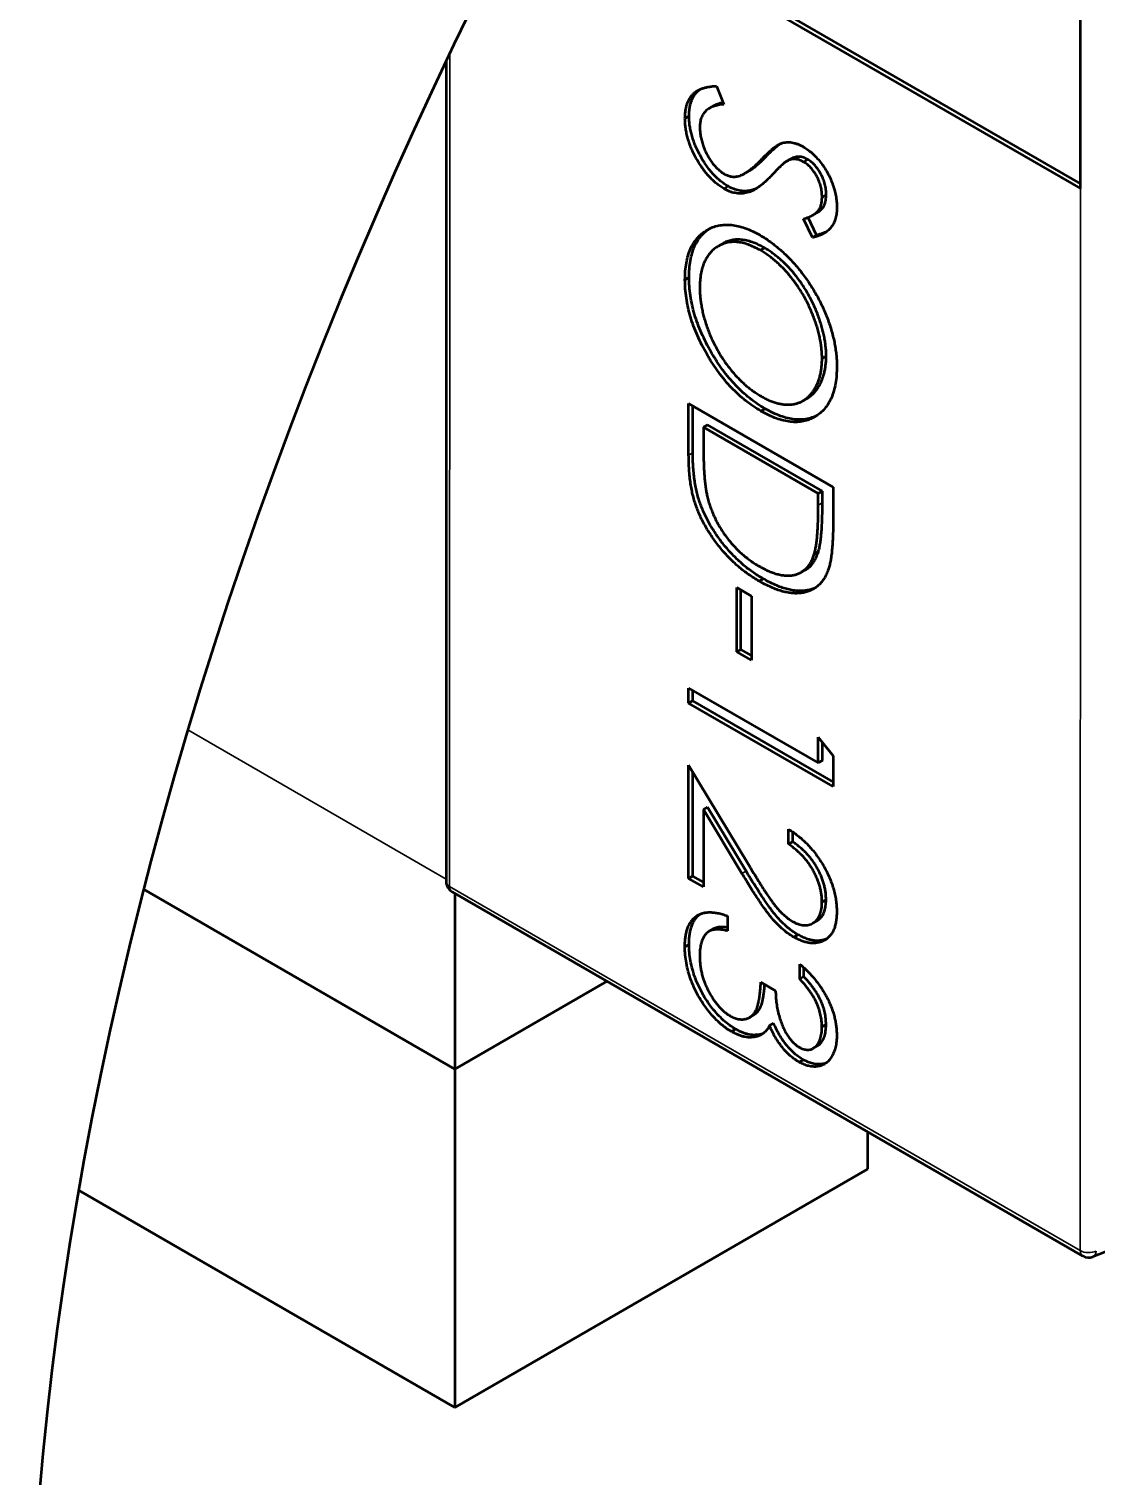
# Model space of a CAD drawing. Header units: millimetres. Extents: x 3100 to 5091, y 868 to 1900.
# Drawn here: x 4184.287 to 4186.115, y 1695.355 to 1697.833 of the extents above; entities that cross this region are included whole.
import ezdxf

# ---------------------------------------------------------------- set-up
doc = ezdxf.new("R2010")
doc.units = ezdxf.units.MM
doc.header["$LTSCALE"] = 1.8
doc.layers.add('외형선(ISO)', color=7, linetype='Continuous', lineweight=50)
doc.layers.add('좁은 외형선(ISO)', color=7, linetype='Continuous', lineweight=35)

msp = doc.modelspace()

# ---------------------------------------------------------------- linework, layer by layer
at = {"layer": '외형선(ISO)'}
for p, q in [((4185.1638, 1698.1021), (4186.0885, 1697.568)), ((4185.1605, 1698.0959), (4186.0885, 1697.5599)), ((4186.0885, 1697.5599), (4186.0886, 1697.9272)), ((4185.0023, 1697.7799), (4185.0021, 1696.3732)), ((4185.4652, 1697.7357), (4185.4778, 1697.7043)), ((4185.4182, 1697.6842), (4185.4111, 1697.6801)), ((4185.4602, 1697.7017), (4185.4531, 1697.6976)), ((4185.5916, 1697.6104), (4185.5845, 1697.6063)), ((4185.6217, 1697.6096), (4185.6146, 1697.6055)), ((4185.5201, 1697.5899), (4185.513, 1697.5858)), ((4185.4852, 1697.5639), (4185.4781, 1697.5598)), ((4185.653, 1697.5496), (4185.6459, 1697.5455)), ((4185.6294, 1697.476), (4185.6142, 1697.508)), ((4185.6365, 1697.4801), (4185.6219, 1697.5107)), ((4185.6372, 1697.5188), (4185.6302, 1697.5147)), ((4185.4755, 1697.4657), (4185.4684, 1697.4616)), ((4185.5473, 1697.4584), (4185.5402, 1697.4543)), ((4185.6365, 1697.4801), (4185.6294, 1697.476)), ((4185.4181, 1697.4079), (4185.4111, 1697.4038)), ((4185.6529, 1697.2733), (4185.6459, 1697.2693)), ((4185.4174, 1697.1033), (4185.4174, 1697.1918)), ((4185.4174, 1697.1918), (4185.6649, 1697.0489)), ((4185.4244, 1697.1074), (4185.4245, 1697.1877)), ((4185.6207, 1697.2009), (4185.6137, 1697.1968)), ((4185.5483, 1697.183), (4185.5412, 1697.1789)), ((4185.4498, 1697.1556), (4185.4428, 1697.1515)), ((4185.6395, 1697.0379), (4185.4428, 1697.1515)), ((4185.4428, 1697.1515), (4185.4428, 1697.1187)), ((4185.6466, 1697.042), (4185.4498, 1697.1556)), ((4185.6466, 1697.042), (4185.6395, 1697.0379)), ((4185.6395, 1697.0178), (4185.6395, 1697.0379)), ((4185.6466, 1697.0219), (4185.6466, 1697.042)), ((4185.6649, 1697.0489), (4185.6649, 1696.9912)), ((4185.6396, 1696.9381), (4185.6325, 1696.934)), ((4185.545, 1696.8918), (4185.538, 1696.8877)), ((4185.6173, 1696.9071), (4185.6102, 1696.903)), ((4185.4998, 1696.8767), (4185.5252, 1696.8621)), ((4185.4998, 1696.7668), (4185.4998, 1696.8767)), ((4185.5069, 1696.7709), (4185.5069, 1696.8727)), ((4185.5252, 1696.8621), (4185.5252, 1696.7522)), ((4185.5069, 1696.7709), (4185.4998, 1696.7668)), ((4185.5252, 1696.7522), (4185.4998, 1696.7668)), ((4185.5252, 1696.7603), (4185.5069, 1696.7709)), ((4185.4173, 1696.6789), (4185.4173, 1696.7046)), ((4185.4173, 1696.7046), (4185.6394, 1696.5763)), ((4185.4244, 1696.683), (4185.4244, 1696.7005)), ((4185.4244, 1696.683), (4185.4173, 1696.6789)), ((4185.6648, 1696.536), (4185.4173, 1696.6789)), ((4185.6648, 1696.5442), (4185.4244, 1696.683)), ((4185.6394, 1696.6203), (4185.6648, 1696.5888)), ((4185.6394, 1696.5763), (4185.6394, 1696.6203)), ((4185.6465, 1696.5804), (4185.6465, 1696.6115)), ((4185.6648, 1696.5888), (4185.6648, 1696.536)), ((4185.4173, 1696.3785), (4185.4173, 1696.5727)), ((4185.4173, 1696.5727), (4185.5197, 1696.4027)), ((4185.6465, 1696.5804), (4185.6394, 1696.5763)), ((4185.4243, 1696.3826), (4185.4244, 1696.561)), ((4185.4427, 1696.4969), (4185.4426, 1696.3639)), ((4185.4497, 1696.5009), (4185.4427, 1696.4969)), ((4185.5087, 1696.3872), (4185.4427, 1696.4969)), ((4185.5158, 1696.3913), (4185.4497, 1696.5009)), ((4185.5886, 1696.4371), (4185.5886, 1696.4628)), ((4185.5957, 1696.4412), (4185.5886, 1696.4371)), ((4185.5957, 1696.4412), (4185.5957, 1696.4582)), ((4185.4243, 1696.3826), (4185.4173, 1696.3785)), ((4185.4426, 1696.3639), (4185.4173, 1696.3785)), ((4185.4426, 1696.372), (4185.4243, 1696.3826)), ((4185.017, 1696.0519), (4184.4836, 1696.36)), ((4185.0121, 1696.3559), (4186.0924, 1695.7319)), ((4185.017, 1696.353), (4185.017, 1696.0519)), ((4185.6528, 1696.342), (4185.6457, 1696.3379)), ((4185.4594, 1696.2921), (4185.4524, 1696.288)), ((4185.4839, 1696.3144), (4185.4839, 1696.2888)), ((4185.6369, 1696.3058), (4185.6298, 1696.3018)), ((4185.6046, 1696.2822), (4185.5975, 1696.2781)), ((4185.418, 1696.2653), (4185.4109, 1696.2613)), ((4185.6076, 1696.2063), (4185.6076, 1696.232)), ((4185.6147, 1696.2104), (4185.6147, 1696.2258)), ((4185.2777, 1696.2025), (4185.017, 1696.0519)), ((4185.541, 1696.2008), (4185.5664, 1696.1862)), ((4185.6147, 1696.2104), (4185.6076, 1696.2063)), ((4185.5291, 1696.1448), (4185.5221, 1696.1407)), ((4185.4978, 1696.1204), (4185.4907, 1696.1163)), ((4185.5629, 1696.1308), (4185.5558, 1696.1267)), ((4185.6528, 1696.1286), (4185.6457, 1696.1246)), ((4185.5418, 1696.112), (4185.5347, 1696.1079)), ((4185.6377, 1696.0917), (4185.6307, 1696.0876)), ((4185.0169, 1696.052), (4185.0168, 1695.4722)), ((4185.6138, 1696.068), (4185.6068, 1696.0639)), ((4185.7239, 1695.9447), (4185.7239, 1695.8805)), ((4186.6918, 1695.9586), (4186.1096, 1695.7306)), ((4185.7239, 1695.8805), (4185.0168, 1695.4722)), ((4185.0168, 1695.4722), (4184.3724, 1695.8445))]:
    msp.add_line(p, q, dxfattribs=at)
for centre, start, end in [((4185.0221, 1696.3732), 179.9906, 239.9906), ((4186.1024, 1695.7493), 239.9906, 291.3831)]:
    msp.add_arc(centre, 0.02, start, end, dxfattribs=at)
msp.add_ellipse((4187.8229, 1696.9469), major_axis=(2.5, 4.3301), ratio=0.57735, start_param=5.497787, end_param=8.63938, dxfattribs=at)
for points, knots in [([(4185.4111, 1697.6801), (4185.4112, 1697.6822), (4185.4112, 1697.6865), (4185.4119, 1697.6924), (4185.4128, 1697.6981), (4185.4142, 1697.7033), (4185.4159, 1697.7082), (4185.4181, 1697.7127), (4185.4206, 1697.7168), (4185.4235, 1697.7206), (4185.4269, 1697.7239), (4185.4309, 1697.7268), (4185.4353, 1697.7294), (4185.4403, 1697.7314), (4185.4458, 1697.7332), (4185.4518, 1697.7344), (4185.4583, 1697.7353), (4185.4629, 1697.7356), (4185.4652, 1697.7357)], [0, 0, 0, 0, 0.057208, 0.113696, 0.169178, 0.224159, 0.27872, 0.333794, 0.389241, 0.445822, 0.503704, 0.564294, 0.627975, 0.695038, 0.765373, 0.839611, 0.917538, 1, 1, 1, 1]), ([(4185.4182, 1697.6842), (4185.4182, 1697.6863), (4185.4183, 1697.6906), (4185.4189, 1697.6965), (4185.4198, 1697.7022), (4185.4213, 1697.7074), (4185.423, 1697.7123), (4185.4251, 1697.7168), (4185.4277, 1697.7209), (4185.4306, 1697.7247), (4185.4336, 1697.7276), (4185.4357, 1697.7292), (4185.4366, 1697.7298)], [0, 0, 0, 0, 0.0572083, 0.1136961, 0.1691779, 0.2241592, 0.2787199, 0.3337942, 0.3892415, 0.4458221, 0.5037043, 0.5440459, 0.5440459, 0.5440459, 0.5440459]), ([(4185.4778, 1697.7043), (4185.4745, 1697.704), (4185.4683, 1697.7033), (4185.4598, 1697.701), (4185.4527, 1697.6977), (4185.4468, 1697.6933), (4185.4422, 1697.6879), (4185.4389, 1697.6815), (4185.4369, 1697.674), (4185.4366, 1697.6683), (4185.4365, 1697.6654)], [0, 0, 0, 0, 0.159004, 0.304646, 0.438547, 0.562322, 0.677433, 0.786897, 0.893611, 1, 1, 1, 1]), ([(4185.4766, 1697.7073), (4185.4761, 1697.7073), (4185.4727, 1697.7066), (4185.4671, 1697.7051), (4185.4623, 1697.7029), (4185.4602, 1697.7017)], [0.1355581, 0.1355581, 0.1355581, 0.1355581, 0.1590043, 0.3046461, 0.4281712, 0.4281712, 0.4281712, 0.4281712]), ([(4185.4781, 1697.5598), (4185.4759, 1697.5611), (4185.4715, 1697.5638), (4185.465, 1697.5687), (4185.4588, 1697.5741), (4185.4528, 1697.5803), (4185.4469, 1697.587), (4185.4414, 1697.5943), (4185.436, 1697.6023), (4185.431, 1697.6107), (4185.4263, 1697.6195), (4185.4222, 1697.6283), (4185.4188, 1697.637), (4185.416, 1697.6457), (4185.4138, 1697.6544), (4185.4122, 1697.6631), (4185.4113, 1697.6717), (4185.4112, 1697.6773), (4185.4111, 1697.6801)], [0, 0, 0, 0, 0.061484, 0.121775, 0.18092, 0.240256, 0.300114, 0.361146, 0.423501, 0.488669, 0.553954, 0.617581, 0.680238, 0.742187, 0.804663, 0.868259, 0.93302, 1, 1, 1, 1]), ([(4185.4852, 1697.5639), (4185.4829, 1697.5652), (4185.4785, 1697.5678), (4185.4721, 1697.5728), (4185.4658, 1697.5782), (4185.4598, 1697.5844), (4185.454, 1697.591), (4185.4484, 1697.5984), (4185.4431, 1697.6064), (4185.438, 1697.6148), (4185.4334, 1697.6236), (4185.4293, 1697.6324), (4185.4259, 1697.6411), (4185.4231, 1697.6498), (4185.4209, 1697.6585), (4185.4193, 1697.6672), (4185.4183, 1697.6758), (4185.4182, 1697.6814), (4185.4182, 1697.6842)], [0, 0, 0, 0, 0.061484, 0.121775, 0.18092, 0.240256, 0.300114, 0.361146, 0.423501, 0.488669, 0.553954, 0.617581, 0.680238, 0.742187, 0.804663, 0.868259, 0.93302, 1, 1, 1, 1]), ([(4185.4365, 1697.6654), (4185.4366, 1697.6629), (4185.4367, 1697.6578), (4185.4378, 1697.6499), (4185.4396, 1697.6418), (4185.4421, 1697.6335), (4185.4452, 1697.6255), (4185.4489, 1697.6178), (4185.453, 1697.6107), (4185.4577, 1697.6041), (4185.4626, 1697.5982), (4185.4677, 1697.593), (4185.4731, 1697.5886), (4185.4766, 1697.5864), (4185.4784, 1697.5852)], [0, 0, 0, 0, 0.091264, 0.18093, 0.270088, 0.360156, 0.448343, 0.532666, 0.613834, 0.693982, 0.772716, 0.849335, 0.923967, 1, 1, 1, 1]), ([(4185.5422, 1697.6102), (4185.5441, 1697.6121), (4185.5476, 1697.6158), (4185.5529, 1697.6208), (4185.5577, 1697.6252), (4185.5621, 1697.629), (4185.5661, 1697.6321), (4185.5696, 1697.6346), (4185.5729, 1697.6364), (4185.5749, 1697.6372), (4185.5759, 1697.6375)], [0, 0, 0, 0, 0.181535, 0.347082, 0.495568, 0.628357, 0.74552, 0.845831, 0.930782, 1, 1, 1, 1]), ([(4185.5493, 1697.6142), (4185.5511, 1697.6162), (4185.5547, 1697.6199), (4185.5599, 1697.6249), (4185.5648, 1697.6293), (4185.5692, 1697.633), (4185.5723, 1697.6355), (4185.5739, 1697.6367), (4185.5742, 1697.6369)], [0, 0, 0, 0, 0.1815353, 0.3470817, 0.4955678, 0.6283573, 0.7455197, 0.7689274, 0.7689274, 0.7689274, 0.7689274]), ([(4185.5759, 1697.6375), (4185.5773, 1697.638), (4185.5802, 1697.6388), (4185.5847, 1697.6395), (4185.5893, 1697.6396), (4185.594, 1697.6391), (4185.5987, 1697.6382), (4185.6036, 1697.6366), (4185.6085, 1697.6345), (4185.6119, 1697.6327), (4185.6136, 1697.6317)], [0, 0, 0, 0, 0.133507, 0.262559, 0.388264, 0.512667, 0.633722, 0.755394, 0.877553, 1, 1, 1, 1]), ([(4185.6136, 1697.6317), (4185.6162, 1697.6301), (4185.6214, 1697.6269), (4185.6289, 1697.6208), (4185.6361, 1697.6138), (4185.643, 1697.6059), (4185.6492, 1697.5972), (4185.6549, 1697.5881), (4185.6597, 1697.5783), (4185.6639, 1697.5682), (4185.6671, 1697.5579), (4185.6696, 1697.5476), (4185.671, 1697.5376), (4185.6712, 1697.5312), (4185.6713, 1697.528)], [0, 0, 0, 0, 0.083785, 0.16578, 0.24628, 0.327461, 0.408797, 0.489715, 0.571376, 0.655523, 0.741019, 0.826547, 0.911989, 1, 1, 1, 1]), ([(4185.5027, 1697.5814), (4185.5042, 1697.5819), (4185.5071, 1697.5829), (4185.5116, 1697.5849), (4185.5161, 1697.5877), (4185.521, 1697.5909), (4185.526, 1697.5949), (4185.5313, 1697.5993), (4185.5367, 1697.6045), (4185.5403, 1697.6082), (4185.5422, 1697.6102)], [0, 0, 0, 0, 0.090279, 0.18953, 0.299198, 0.418926, 0.548376, 0.688136, 0.839084, 1, 1, 1, 1]), ([(4185.5201, 1697.5899), (4185.5211, 1697.5905), (4185.5237, 1697.5921), (4185.5281, 1697.595), (4185.5331, 1697.599), (4185.5384, 1697.6034), (4185.5438, 1697.6086), (4185.5474, 1697.6123), (4185.5493, 1697.6142)], [0.2277541, 0.2277541, 0.2277541, 0.2277541, 0.2991979, 0.4189259, 0.5483763, 0.6881364, 0.8390835, 1, 1, 1, 1]), ([(4185.5826, 1697.6051), (4185.5821, 1697.6048), (4185.581, 1697.604), (4185.5791, 1697.6023), (4185.5768, 1697.6001), (4185.5739, 1697.5974), (4185.5706, 1697.5941), (4185.5668, 1697.5902), (4185.5625, 1697.5858), (4185.5596, 1697.5826), (4185.558, 1697.581)], [0, 0, 0, 0, 0.052594, 0.124952, 0.218094, 0.333502, 0.468789, 0.624938, 0.801683, 1, 1, 1, 1]), ([(4185.6146, 1697.6055), (4185.6133, 1697.6062), (4185.6106, 1697.6077), (4185.6067, 1697.6091), (4185.6028, 1697.6102), (4185.5989, 1697.6106), (4185.595, 1697.6103), (4185.5909, 1697.6094), (4185.5868, 1697.6076), (4185.584, 1697.606), (4185.5826, 1697.6051)], [0, 0, 0, 0, 0.107285, 0.214746, 0.322939, 0.434116, 0.553412, 0.686073, 0.834256, 1, 1, 1, 1]), ([(4185.6217, 1697.6096), (4185.6203, 1697.6103), (4185.6177, 1697.6118), (4185.6138, 1697.6132), (4185.6099, 1697.6143), (4185.606, 1697.6147), (4185.602, 1697.6144), (4185.598, 1697.6135), (4185.5938, 1697.6117), (4185.5911, 1697.6101), (4185.5897, 1697.6092)], [0, 0, 0, 0, 0.107285, 0.214746, 0.322939, 0.434116, 0.553412, 0.686073, 0.834256, 1, 1, 1, 1]), ([(4185.6459, 1697.5455), (4185.6458, 1697.5485), (4185.6457, 1697.5543), (4185.6439, 1697.5634), (4185.641, 1697.5723), (4185.637, 1697.5809), (4185.6323, 1697.5888), (4185.6269, 1697.5957), (4185.6209, 1697.6014), (4185.6167, 1697.6041), (4185.6146, 1697.6055)], [0, 0, 0, 0, 0.143073, 0.275903, 0.402371, 0.528414, 0.650356, 0.765895, 0.880774, 1, 1, 1, 1]), ([(4185.653, 1697.5496), (4185.6529, 1697.5526), (4185.6527, 1697.5584), (4185.6509, 1697.5675), (4185.6481, 1697.5764), (4185.6441, 1697.585), (4185.6394, 1697.5929), (4185.634, 1697.5998), (4185.628, 1697.6055), (4185.6238, 1697.6082), (4185.6217, 1697.6096)], [0, 0, 0, 0, 0.143073, 0.275903, 0.402371, 0.528414, 0.650356, 0.765895, 0.880774, 1, 1, 1, 1]), ([(4185.558, 1697.581), (4185.556, 1697.579), (4185.5522, 1697.5752), (4185.5465, 1697.5699), (4185.541, 1697.5654), (4185.5356, 1697.5615), (4185.5304, 1697.5582), (4185.5253, 1697.5557), (4185.5204, 1697.5537), (4185.5142, 1697.5522), (4185.5065, 1697.5513), (4185.497, 1697.5522), (4185.4876, 1697.5548), (4185.4812, 1697.5581), (4185.4781, 1697.5598)], [0, 0, 0, 0, 0.096972, 0.187773, 0.272396, 0.351321, 0.424335, 0.491909, 0.554233, 0.611268, 0.716348, 0.81454, 0.908495, 1, 1, 1, 1]), ([(4185.4784, 1697.5852), (4185.4805, 1697.5842), (4185.4847, 1697.582), (4185.4909, 1697.5805), (4185.497, 1697.5802), (4185.5008, 1697.581), (4185.5027, 1697.5814)], [0, 0, 0, 0, 0.234723, 0.477158, 0.728556, 1, 1, 1, 1]), ([(4185.5343, 1697.5607), (4185.5336, 1697.5604), (4185.5313, 1697.5593), (4185.5275, 1697.5578), (4185.5212, 1697.5562), (4185.5135, 1697.5554), (4185.5041, 1697.5563), (4185.4947, 1697.5589), (4185.4883, 1697.5622), (4185.4852, 1697.5639)], [0.4645023, 0.4645023, 0.4645023, 0.4645023, 0.4919088, 0.5542332, 0.6112677, 0.7163478, 0.8145401, 0.9084955, 1, 1, 1, 1]), ([(4185.6142, 1697.508), (4185.6157, 1697.5085), (4185.6188, 1697.5095), (4185.623, 1697.5111), (4185.6268, 1697.5128), (4185.6302, 1697.5146), (4185.6332, 1697.5164), (4185.6358, 1697.5184), (4185.6379, 1697.5204), (4185.6403, 1697.5232), (4185.6426, 1697.5271), (4185.6445, 1697.5325), (4185.6457, 1697.5386), (4185.6458, 1697.5432), (4185.6459, 1697.5455)], [0, 0, 0, 0, 0.098469, 0.189629, 0.274184, 0.352183, 0.423199, 0.488551, 0.548473, 0.60144, 0.701198, 0.799592, 0.898545, 1, 1, 1, 1]), ([(4185.6372, 1697.5188), (4185.6373, 1697.5188), (4185.6383, 1697.5194), (4185.6402, 1697.5205), (4185.6428, 1697.5225), (4185.645, 1697.5245), (4185.6473, 1697.5273), (4185.6496, 1697.5312), (4185.6516, 1697.5366), (4185.6528, 1697.5427), (4185.6529, 1697.5473), (4185.653, 1697.5496)], [0.3504113, 0.3504113, 0.3504113, 0.3504113, 0.3521832, 0.4231989, 0.4885509, 0.5484733, 0.6014402, 0.7011981, 0.7995918, 0.8985451, 1, 1, 1, 1]), ([(4185.6713, 1697.528), (4185.6712, 1697.5247), (4185.671, 1697.5181), (4185.6693, 1697.5092), (4185.6664, 1697.5014), (4185.6631, 1697.4957), (4185.6598, 1697.4916), (4185.6569, 1697.4888), (4185.6535, 1697.4861), (4185.6496, 1697.4837), (4185.6452, 1697.4814), (4185.6404, 1697.4794), (4185.6351, 1697.4775), (4185.6313, 1697.4766), (4185.6294, 1697.476)], [0, 0, 0, 0, 0.107233, 0.213252, 0.31883, 0.426794, 0.483646, 0.543604, 0.608308, 0.677127, 0.750686, 0.828713, 0.91219, 1, 1, 1, 1]), ([(4185.4111, 1697.4038), (4185.4112, 1697.409), (4185.4114, 1697.419), (4185.4133, 1697.433), (4185.4162, 1697.4457), (4185.4203, 1697.457), (4185.4256, 1697.4671), (4185.4322, 1697.4759), (4185.4399, 1697.4833), (4185.4487, 1697.4893), (4185.4582, 1697.494), (4185.4685, 1697.497), (4185.4792, 1697.4983), (4185.4905, 1697.498), (4185.5021, 1697.4961), (4185.5144, 1697.4923), (4185.5271, 1697.4871), (4185.5357, 1697.4824), (4185.5401, 1697.48)], [0, 0, 0, 0, 0.065819, 0.129747, 0.192072, 0.253459, 0.31457, 0.37628, 0.439026, 0.503267, 0.567493, 0.629705, 0.691, 0.751452, 0.812004, 0.87315, 0.935635, 1, 1, 1, 1]), ([(4185.4181, 1697.4079), (4185.4183, 1697.413), (4185.4185, 1697.4231), (4185.4203, 1697.437), (4185.4232, 1697.4498), (4185.4274, 1697.4611), (4185.4327, 1697.4712), (4185.4392, 1697.4799), (4185.4461, 1697.4865), (4185.4508, 1697.4899), (4185.4527, 1697.4912)], [0, 0, 0, 0, 0.0658189, 0.1297465, 0.192072, 0.2534594, 0.3145696, 0.3762799, 0.4390257, 0.4809771, 0.4809771, 0.4809771, 0.4809771]), ([(4185.6532, 1697.486), (4185.6529, 1697.4859), (4185.6511, 1697.485), (4185.6474, 1697.4835), (4185.6422, 1697.4816), (4185.6384, 1697.4806), (4185.6365, 1697.4801)], [0.7360562, 0.7360562, 0.7360562, 0.7360562, 0.7506856, 0.8287134, 0.9121903, 1, 1, 1, 1]), ([(4185.5402, 1697.4543), (4185.5366, 1697.4563), (4185.5296, 1697.4601), (4185.5193, 1697.4643), (4185.5094, 1697.4672), (4185.4999, 1697.4686), (4185.4908, 1697.4688), (4185.4822, 1697.4675), (4185.4741, 1697.4647), (4185.4664, 1697.4607), (4185.4594, 1697.4555), (4185.4533, 1697.4492), (4185.4481, 1697.4419), (4185.4438, 1697.4336), (4185.4405, 1697.4243), (4185.4382, 1697.4139), (4185.4367, 1697.4026), (4185.4365, 1697.3944), (4185.4365, 1697.3902)], [0, 0, 0, 0, 0.064504, 0.126899, 0.187747, 0.24815, 0.308586, 0.369583, 0.431827, 0.49618, 0.560668, 0.623504, 0.68526, 0.746537, 0.808327, 0.870486, 0.934317, 1, 1, 1, 1]), ([(4185.5473, 1697.4584), (4185.5437, 1697.4603), (4185.5367, 1697.4642), (4185.5264, 1697.4684), (4185.5164, 1697.4713), (4185.507, 1697.4727), (4185.4979, 1697.4729), (4185.4893, 1697.4715), (4185.4818, 1697.469), (4185.4774, 1697.4668), (4185.4755, 1697.4657)], [0, 0, 0, 0, 0.064504, 0.1268993, 0.1877465, 0.2481497, 0.3085861, 0.369583, 0.431827, 0.4799365, 0.4799365, 0.4799365, 0.4799365]), ([(4185.5401, 1697.48), (4185.543, 1697.4783), (4185.5489, 1697.4748), (4185.5576, 1697.4687), (4185.5661, 1697.4623), (4185.5745, 1697.4553), (4185.5827, 1697.4477), (4185.5908, 1697.4397), (4185.5986, 1697.431), (4185.6063, 1697.422), (4185.6137, 1697.4125), (4185.6207, 1697.4028), (4185.6274, 1697.3929), (4185.6335, 1697.3827), (4185.6393, 1697.3724), (4185.6446, 1697.3618), (4185.6496, 1697.3511), (4185.6541, 1697.3401), (4185.6581, 1697.3292), (4185.6616, 1697.3183), (4185.6646, 1697.3075), (4185.667, 1697.2969), (4185.6689, 1697.2864), (4185.6702, 1697.2761), (4185.6711, 1697.2658), (4185.6712, 1697.2592), (4185.6713, 1697.2559)], [0, 0, 0, 0, 0.043209, 0.085873, 0.12812, 0.170152, 0.211918, 0.253753, 0.296006, 0.338443, 0.381015, 0.42282, 0.464089, 0.505126, 0.545975, 0.586985, 0.628339, 0.670084, 0.711992, 0.753039, 0.794049, 0.834886, 0.875498, 0.916547, 0.958004, 1, 1, 1, 1]), ([(4185.6529, 1697.2733), (4185.6529, 1697.2761), (4185.6529, 1697.2815), (4185.6521, 1697.29), (4185.651, 1697.2985), (4185.6495, 1697.3072), (4185.6474, 1697.3161), (4185.645, 1697.3251), (4185.6421, 1697.3342), (4185.6388, 1697.3435), (4185.6352, 1697.3527), (4185.6312, 1697.3617), (4185.6269, 1697.3705), (4185.6222, 1697.3791), (4185.6173, 1697.3874), (4185.6121, 1697.3956), (4185.6065, 1697.4035), (4185.6007, 1697.4112), (4185.5946, 1697.4185), (4185.5884, 1697.4255), (4185.5819, 1697.432), (4185.5753, 1697.4381), (4185.5686, 1697.4439), (4185.5616, 1697.4491), (4185.5545, 1697.4541), (4185.5497, 1697.4569), (4185.5473, 1697.4584)], [0, 0, 0, 0, 0.042023, 0.083645, 0.124984, 0.166247, 0.207702, 0.249631, 0.291742, 0.334743, 0.37746, 0.419556, 0.461044, 0.502096, 0.542891, 0.583801, 0.624864, 0.666225, 0.707399, 0.748557, 0.789655, 0.83074, 0.87207, 0.913993, 0.956498, 1, 1, 1, 1]), ([(4185.6459, 1697.2693), (4185.6458, 1697.272), (4185.6458, 1697.2774), (4185.645, 1697.2859), (4185.644, 1697.2944), (4185.6424, 1697.3031), (4185.6404, 1697.312), (4185.638, 1697.321), (4185.6351, 1697.3301), (4185.6318, 1697.3394), (4185.6281, 1697.3486), (4185.6241, 1697.3576), (4185.6198, 1697.3664), (4185.6152, 1697.375), (4185.6102, 1697.3833), (4185.605, 1697.3915), (4185.5995, 1697.3994), (4185.5936, 1697.4071), (4185.5876, 1697.4144), (4185.5813, 1697.4214), (4185.5749, 1697.4279), (4185.5683, 1697.434), (4185.5615, 1697.4398), (4185.5545, 1697.445), (4185.5474, 1697.45), (4185.5426, 1697.4529), (4185.5402, 1697.4543)], [0, 0, 0, 0, 0.042023, 0.083645, 0.124984, 0.166247, 0.207702, 0.249631, 0.291742, 0.334743, 0.37746, 0.419556, 0.461044, 0.502096, 0.542891, 0.583801, 0.624864, 0.666225, 0.707399, 0.748557, 0.789655, 0.83074, 0.87207, 0.913993, 0.956498, 1, 1, 1, 1]), ([(4185.5483, 1697.183), (4185.5439, 1697.1857), (4185.5351, 1697.191), (4185.5222, 1697.2006), (4185.5098, 1697.2111), (4185.498, 1697.2227), (4185.4866, 1697.2354), (4185.4758, 1697.2492), (4185.4655, 1697.2641), (4185.4559, 1697.2798), (4185.447, 1697.2959), (4185.4393, 1697.3123), (4185.4327, 1697.3285), (4185.4274, 1697.3446), (4185.4232, 1697.3607), (4185.4203, 1697.3766), (4185.4185, 1697.3925), (4185.4183, 1697.4027), (4185.4181, 1697.4079)], [0, 0, 0, 0, 0.065227, 0.128569, 0.19032, 0.251378, 0.312388, 0.373789, 0.436431, 0.500567, 0.564687, 0.627136, 0.688455, 0.749246, 0.810155, 0.871671, 0.934773, 1, 1, 1, 1]), ([(4185.5412, 1697.1789), (4185.5368, 1697.1816), (4185.528, 1697.1869), (4185.5151, 1697.1965), (4185.5028, 1697.207), (4185.4909, 1697.2186), (4185.4795, 1697.2313), (4185.4687, 1697.2451), (4185.4584, 1697.26), (4185.4488, 1697.2757), (4185.44, 1697.2919), (4185.4323, 1697.3082), (4185.4256, 1697.3244), (4185.4204, 1697.3405), (4185.4161, 1697.3566), (4185.4133, 1697.3725), (4185.4114, 1697.3884), (4185.4112, 1697.3986), (4185.4111, 1697.4038)], [0, 0, 0, 0, 0.065227, 0.128569, 0.19032, 0.251378, 0.312388, 0.373789, 0.436431, 0.500567, 0.564687, 0.627136, 0.688455, 0.749246, 0.810155, 0.871671, 0.934773, 1, 1, 1, 1]), ([(4185.4365, 1697.3902), (4185.4365, 1697.3874), (4185.4366, 1697.3817), (4185.4372, 1697.373), (4185.4383, 1697.3642), (4185.4399, 1697.3553), (4185.4418, 1697.3463), (4185.4441, 1697.3373), (4185.447, 1697.3281), (4185.4502, 1697.3189), (4185.4538, 1697.3097), (4185.4577, 1697.3008), (4185.462, 1697.292), (4185.4665, 1697.2835), (4185.4714, 1697.2752), (4185.4766, 1697.2671), (4185.4821, 1697.2592), (4185.488, 1697.2516), (4185.494, 1697.2442), (4185.5003, 1697.2373), (4185.5067, 1697.2307), (4185.5133, 1697.2247), (4185.5201, 1697.219), (4185.527, 1697.2137), (4185.5341, 1697.2088), (4185.5389, 1697.2059), (4185.5413, 1697.2045)], [0, 0, 0, 0, 0.043633, 0.086538, 0.129177, 0.171436, 0.213416, 0.255266, 0.297369, 0.339941, 0.382347, 0.423953, 0.464871, 0.505572, 0.546003, 0.586568, 0.627065, 0.668271, 0.709549, 0.750428, 0.791096, 0.832027, 0.873136, 0.914611, 0.956956, 1, 1, 1, 1]), ([(4185.5413, 1697.2045), (4185.5437, 1697.2032), (4185.5485, 1697.2005), (4185.5555, 1697.1973), (4185.5624, 1697.1945), (4185.5691, 1697.1925), (4185.5756, 1697.191), (4185.5819, 1697.1902), (4185.5881, 1697.1899), (4185.594, 1697.1903), (4185.5998, 1697.1913), (4185.6053, 1697.1928), (4185.6104, 1697.195), (4185.6153, 1697.1977), (4185.6199, 1697.201), (4185.6241, 1697.205), (4185.6281, 1697.2095), (4185.6317, 1697.2145), (4185.6351, 1697.22), (4185.6379, 1697.226), (4185.6404, 1697.2323), (4185.6424, 1697.2389), (4185.644, 1697.246), (4185.645, 1697.2534), (4185.6458, 1697.2611), (4185.6458, 1697.2665), (4185.6459, 1697.2693)], [0, 0, 0, 0, 0.042915, 0.08513, 0.126473, 0.167453, 0.207976, 0.248249, 0.28875, 0.32967, 0.370537, 0.411129, 0.451819, 0.492406, 0.533486, 0.575263, 0.617441, 0.660672, 0.70394, 0.746868, 0.789079, 0.831104, 0.873238, 0.915166, 0.957381, 1, 1, 1, 1]), ([(4185.6207, 1697.2009), (4185.6213, 1697.2012), (4185.6234, 1697.2025), (4185.6269, 1697.2051), (4185.6312, 1697.2091), (4185.6352, 1697.2135), (4185.6388, 1697.2186), (4185.6421, 1697.2241), (4185.645, 1697.2301), (4185.6474, 1697.2364), (4185.6495, 1697.243), (4185.651, 1697.25), (4185.6521, 1697.2575), (4185.6529, 1697.2652), (4185.6529, 1697.2706), (4185.6529, 1697.2733)], [0.4790833, 0.4790833, 0.4790833, 0.4790833, 0.4924059, 0.5334859, 0.5752631, 0.6174406, 0.6606717, 0.7039402, 0.7468675, 0.7890793, 0.831104, 0.873238, 0.9151658, 0.9573807, 1, 1, 1, 1]), ([(4185.6713, 1697.2559), (4185.6711, 1697.2506), (4185.6709, 1697.2404), (4185.6692, 1697.2261), (4185.6661, 1697.2133), (4185.6621, 1697.2016), (4185.6568, 1697.1914), (4185.6503, 1697.1825), (4185.6426, 1697.175), (4185.6338, 1697.169), (4185.6242, 1697.1643), (4185.614, 1697.1613), (4185.6032, 1697.16), (4185.5919, 1697.1604), (4185.58, 1697.1624), (4185.5675, 1697.1662), (4185.5546, 1697.1716), (4185.5457, 1697.1764), (4185.5412, 1697.1789)], [0, 0, 0, 0, 0.06657, 0.130749, 0.193413, 0.254989, 0.316114, 0.377262, 0.439401, 0.502971, 0.566525, 0.628231, 0.689091, 0.749345, 0.81017, 0.87161, 0.934869, 1, 1, 1, 1]), ([(4185.6369, 1697.1712), (4185.635, 1697.1703), (4185.6299, 1697.168), (4185.6211, 1697.1653), (4185.6103, 1697.1641), (4185.5989, 1697.1644), (4185.5871, 1697.1665), (4185.5746, 1697.1703), (4185.5616, 1697.1757), (4185.5528, 1697.1805), (4185.5483, 1697.183)], [0.5285381, 0.5285381, 0.5285381, 0.5285381, 0.566525, 0.6282311, 0.6890906, 0.7493447, 0.8101696, 0.8716098, 0.9348692, 1, 1, 1, 1]), ([(4185.4428, 1697.1187), (4185.4428, 1697.114), (4185.4428, 1697.1049), (4185.4431, 1697.0917), (4185.4436, 1697.0795), (4185.4443, 1697.0683), (4185.4452, 1697.0582), (4185.4462, 1697.049), (4185.4474, 1697.0409), (4185.4485, 1697.0358), (4185.449, 1697.0334)], [0, 0, 0, 0, 0.171901, 0.330628, 0.475549, 0.606746, 0.725024, 0.829742, 0.921323, 1, 1, 1, 1]), ([(4185.538, 1696.8877), (4185.5349, 1696.8895), (4185.5289, 1696.8931), (4185.52, 1696.8991), (4185.5114, 1696.9054), (4185.5031, 1696.9123), (4185.495, 1696.9194), (4185.4872, 1696.9271), (4185.4797, 1696.9351), (4185.4725, 1696.9435), (4185.4657, 1696.9521), (4185.4593, 1696.9608), (4185.4534, 1696.9695), (4185.4479, 1696.9784), (4185.443, 1696.9873), (4185.4384, 1696.9964), (4185.4344, 1697.0055), (4185.4307, 1697.0147), (4185.4275, 1697.0242), (4185.4247, 1697.0341), (4185.4225, 1697.0445), (4185.4206, 1697.0553), (4185.4191, 1697.0667), (4185.4181, 1697.0785), (4185.4175, 1697.0908), (4185.4174, 1697.099), (4185.4174, 1697.1033)], [0, 0, 0, 0, 0.046081, 0.090807, 0.134295, 0.177024, 0.218823, 0.260244, 0.30108, 0.341614, 0.381583, 0.42012, 0.458075, 0.494738, 0.531195, 0.566934, 0.602713, 0.638327, 0.674853, 0.713467, 0.754442, 0.797815, 0.843989, 0.893072, 0.944963, 1, 1, 1, 1]), ([(4185.545, 1696.8918), (4185.542, 1696.8936), (4185.536, 1696.8972), (4185.5271, 1696.9032), (4185.5185, 1696.9095), (4185.5101, 1696.9164), (4185.5021, 1696.9235), (4185.4943, 1696.9312), (4185.4868, 1696.9392), (4185.4796, 1696.9476), (4185.4728, 1696.9562), (4185.4664, 1696.9649), (4185.4605, 1696.9736), (4185.455, 1696.9825), (4185.45, 1696.9914), (4185.4455, 1697.0005), (4185.4414, 1697.0096), (4185.4377, 1697.0188), (4185.4345, 1697.0283), (4185.4318, 1697.0382), (4185.4296, 1697.0486), (4185.4277, 1697.0594), (4185.4262, 1697.0708), (4185.4252, 1697.0826), (4185.4245, 1697.0949), (4185.4245, 1697.1031), (4185.4244, 1697.1074)], [0, 0, 0, 0, 0.046081, 0.090807, 0.134295, 0.177024, 0.218823, 0.260244, 0.30108, 0.341614, 0.381583, 0.42012, 0.458075, 0.494738, 0.531195, 0.566934, 0.602713, 0.638327, 0.674853, 0.713467, 0.754442, 0.797815, 0.843989, 0.893072, 0.944963, 1, 1, 1, 1]), ([(4185.449, 1697.0334), (4185.4498, 1697.0303), (4185.4514, 1697.0243), (4185.4543, 1697.0152), (4185.4577, 1697.0063), (4185.4615, 1696.9976), (4185.4657, 1696.989), (4185.4704, 1696.9807), (4185.4756, 1696.9724), (4185.4812, 1696.9644), (4185.4872, 1696.9567), (4185.4935, 1696.9493), (4185.5001, 1696.9422), (4185.5071, 1696.9356), (4185.5144, 1696.9294), (4185.522, 1696.9236), (4185.5299, 1696.9182), (4185.5353, 1696.9149), (4185.538, 1696.9133)], [0, 0, 0, 0, 0.062415, 0.123338, 0.183125, 0.241783, 0.300579, 0.35968, 0.418882, 0.479531, 0.540851, 0.602303, 0.664463, 0.727806, 0.792895, 0.859672, 0.928464, 1, 1, 1, 1]), ([(4185.6325, 1696.934), (4185.6331, 1696.9361), (4185.6343, 1696.9405), (4185.6357, 1696.948), (4185.6368, 1696.9567), (4185.6378, 1696.9666), (4185.6385, 1696.9777), (4185.6391, 1696.9899), (4185.6394, 1697.0034), (4185.6395, 1697.0129), (4185.6395, 1697.0178)], [0, 0, 0, 0, 0.084319, 0.179285, 0.286583, 0.405111, 0.535593, 0.67819, 0.832976, 1, 1, 1, 1]), ([(4185.6396, 1696.9381), (4185.6402, 1696.9402), (4185.6414, 1696.9445), (4185.6427, 1696.9521), (4185.6439, 1696.9608), (4185.6449, 1696.9706), (4185.6456, 1696.9817), (4185.6462, 1696.994), (4185.6465, 1697.0075), (4185.6465, 1697.017), (4185.6466, 1697.0219)], [0, 0, 0, 0, 0.084319, 0.179285, 0.286583, 0.405111, 0.535593, 0.67819, 0.832976, 1, 1, 1, 1]), ([(4185.6649, 1696.9912), (4185.6648, 1696.9862), (4185.6648, 1696.9765), (4185.6644, 1696.9627), (4185.6637, 1696.9502), (4185.6627, 1696.9389), (4185.6615, 1696.9287), (4185.66, 1696.9199), (4185.6582, 1696.9122), (4185.6567, 1696.9078), (4185.6559, 1696.9057)], [0, 0, 0, 0, 0.164289, 0.317406, 0.458844, 0.589367, 0.707831, 0.81577, 0.91288, 1, 1, 1, 1]), ([(4185.6173, 1696.9071), (4185.6189, 1696.908), (4185.6221, 1696.9101), (4185.6265, 1696.914), (4185.6305, 1696.9189), (4185.6341, 1696.9245), (4185.6372, 1696.9309), (4185.6388, 1696.9357), (4185.6396, 1696.9381)], [0.6402326, 0.6402326, 0.6402326, 0.6402326, 0.6941163, 0.7534416, 0.8131258, 0.8740797, 0.936007, 1, 1, 1, 1]), ([(4185.538, 1696.9133), (4185.5409, 1696.9117), (4185.5466, 1696.9085), (4185.5549, 1696.9047), (4185.563, 1696.9016), (4185.5707, 1696.8993), (4185.5781, 1696.8978), (4185.5851, 1696.8972), (4185.5919, 1696.8973), (4185.5983, 1696.8983), (4185.6043, 1696.9), (4185.6098, 1696.9026), (4185.6148, 1696.9059), (4185.6195, 1696.9099), (4185.6235, 1696.9148), (4185.627, 1696.9204), (4185.6301, 1696.9268), (4185.6317, 1696.9316), (4185.6325, 1696.934)], [0, 0, 0, 0, 0.070151, 0.137813, 0.203226, 0.267174, 0.330024, 0.391794, 0.453084, 0.514334, 0.575, 0.634865, 0.694116, 0.753442, 0.813126, 0.87408, 0.936007, 1, 1, 1, 1]), ([(4185.6559, 1696.9057), (4185.6548, 1696.903), (4185.6527, 1696.8977), (4185.6486, 1696.8907), (4185.644, 1696.8846), (4185.6388, 1696.8794), (4185.633, 1696.8752), (4185.6267, 1696.8716), (4185.6197, 1696.8691), (4185.6122, 1696.8675), (4185.6043, 1696.8667), (4185.5959, 1696.8669), (4185.5871, 1696.8681), (4185.578, 1696.8701), (4185.5685, 1696.8731), (4185.5587, 1696.8771), (4185.5484, 1696.8818), (4185.5415, 1696.8857), (4185.538, 1696.8877)], [0, 0, 0, 0, 0.061545, 0.121694, 0.181155, 0.239875, 0.298702, 0.357647, 0.417605, 0.478494, 0.540407, 0.602345, 0.665004, 0.728559, 0.793651, 0.860534, 0.929236, 1, 1, 1, 1]), ([(4185.6343, 1696.8762), (4185.6341, 1696.8761), (4185.6317, 1696.875), (4185.6268, 1696.8732), (4185.6193, 1696.8716), (4185.6113, 1696.8708), (4185.603, 1696.871), (4185.5942, 1696.8722), (4185.5851, 1696.8742), (4185.5756, 1696.8772), (4185.5657, 1696.8811), (4185.5555, 1696.8859), (4185.5486, 1696.8898), (4185.545, 1696.8918)], [0.3522981, 0.3522981, 0.3522981, 0.3522981, 0.3576474, 0.4176048, 0.478494, 0.5404071, 0.602345, 0.6650043, 0.7285593, 0.7936505, 0.8605343, 0.929236, 1, 1, 1, 1]), ([(4185.5886, 1696.4628), (4185.5916, 1696.4609), (4185.5974, 1696.4572), (4185.6058, 1696.4508), (4185.6139, 1696.4439), (4185.6215, 1696.4364), (4185.6287, 1696.4284), (4185.6356, 1696.4198), (4185.642, 1696.4106), (4185.648, 1696.4009), (4185.6534, 1696.391), (4185.6582, 1696.381), (4185.6621, 1696.371), (4185.6655, 1696.3611), (4185.668, 1696.3512), (4185.6698, 1696.3413), (4185.6709, 1696.3315), (4185.671, 1696.3251), (4185.6711, 1696.3219)], [0, 0, 0, 0, 0.068791, 0.135103, 0.198979, 0.261904, 0.323495, 0.385195, 0.446969, 0.509765, 0.572251, 0.633405, 0.693251, 0.752583, 0.812579, 0.873275, 0.93555, 1, 1, 1, 1]), ([(4185.6528, 1696.342), (4185.6527, 1696.3442), (4185.6526, 1696.3487), (4185.652, 1696.3555), (4185.6508, 1696.3624), (4185.6491, 1696.3692), (4185.647, 1696.376), (4185.6444, 1696.3828), (4185.6413, 1696.3895), (4185.6378, 1696.3963), (4185.6339, 1696.4028), (4185.6296, 1696.4091), (4185.6248, 1696.4152), (4185.6198, 1696.421), (4185.6143, 1696.4265), (4185.6084, 1696.4317), (4185.6022, 1696.4367), (4185.5979, 1696.4397), (4185.5957, 1696.4412)], [0, 0, 0, 0, 0.064439, 0.126547, 0.186887, 0.245878, 0.304041, 0.362191, 0.420976, 0.48066, 0.5406, 0.600689, 0.661936, 0.724443, 0.789038, 0.856314, 0.926352, 1, 1, 1, 1]), ([(4185.6457, 1696.3379), (4185.6457, 1696.3402), (4185.6456, 1696.3446), (4185.6449, 1696.3514), (4185.6437, 1696.3583), (4185.642, 1696.3651), (4185.64, 1696.3719), (4185.6374, 1696.3787), (4185.6343, 1696.3855), (4185.6308, 1696.3922), (4185.6269, 1696.3987), (4185.6225, 1696.4051), (4185.6178, 1696.4111), (4185.6127, 1696.4169), (4185.6072, 1696.4224), (4185.6013, 1696.4276), (4185.5951, 1696.4326), (4185.5908, 1696.4356), (4185.5886, 1696.4371)], [0, 0, 0, 0, 0.064439, 0.126547, 0.186887, 0.245878, 0.304041, 0.362191, 0.420976, 0.48066, 0.5406, 0.600689, 0.661936, 0.724443, 0.789038, 0.856314, 0.926352, 1, 1, 1, 1]), ([(4185.6046, 1696.2822), (4185.6011, 1696.2843), (4185.5943, 1696.2885), (4185.5843, 1696.2967), (4185.5745, 1696.3059), (4185.5667, 1696.3149), (4185.5604, 1696.323), (4185.5552, 1696.33), (4185.5496, 1696.3379), (4185.5436, 1696.3468), (4185.5372, 1696.3566), (4185.5304, 1696.3673), (4185.5232, 1696.379), (4185.5183, 1696.3871), (4185.5158, 1696.3913)], [0, 0, 0, 0, 0.098702, 0.195672, 0.292422, 0.391343, 0.444462, 0.504229, 0.570352, 0.642546, 0.722288, 0.807921, 0.90047, 1, 1, 1, 1]), ([(4185.5197, 1696.4027), (4185.5221, 1696.3986), (4185.5268, 1696.3907), (4185.5337, 1696.3794), (4185.54, 1696.3692), (4185.5458, 1696.3599), (4185.5513, 1696.3518), (4185.5561, 1696.3445), (4185.5605, 1696.3384), (4185.5657, 1696.3315), (4185.5719, 1696.3241), (4185.5796, 1696.3164), (4185.5875, 1696.3099), (4185.5929, 1696.3066), (4185.5955, 1696.3049)], [0, 0, 0, 0, 0.110803, 0.212829, 0.306101, 0.390647, 0.466924, 0.534481, 0.593587, 0.644557, 0.7362, 0.825024, 0.911986, 1, 1, 1, 1]), ([(4185.5975, 1696.2781), (4185.5941, 1696.2802), (4185.5872, 1696.2844), (4185.5772, 1696.2926), (4185.5675, 1696.3019), (4185.5596, 1696.3108), (4185.5533, 1696.3189), (4185.5481, 1696.3259), (4185.5425, 1696.3338), (4185.5366, 1696.3427), (4185.5302, 1696.3525), (4185.5233, 1696.3632), (4185.5162, 1696.3749), (4185.5113, 1696.383), (4185.5087, 1696.3872)], [0, 0, 0, 0, 0.098702, 0.195672, 0.292422, 0.391343, 0.444462, 0.504229, 0.570352, 0.642546, 0.722288, 0.807921, 0.90047, 1, 1, 1, 1]), ([(4185.6369, 1696.3058), (4185.6372, 1696.3061), (4185.6388, 1696.307), (4185.6415, 1696.309), (4185.6445, 1696.3121), (4185.6471, 1696.3158), (4185.6492, 1696.32), (4185.6508, 1696.3247), (4185.6519, 1696.33), (4185.6526, 1696.3357), (4185.6527, 1696.3399), (4185.6528, 1696.342)], [0.4671636, 0.4671636, 0.4671636, 0.4671636, 0.4865758, 0.5515348, 0.6150175, 0.6772586, 0.73973, 0.8030501, 0.8664951, 0.9319735, 1, 1, 1, 1]), ([(4185.4109, 1696.2613), (4185.411, 1696.2643), (4185.4111, 1696.2702), (4185.4119, 1696.2786), (4185.4134, 1696.2861), (4185.4154, 1696.293), (4185.418, 1696.2992), (4185.4212, 1696.3046), (4185.425, 1696.3093), (4185.4294, 1696.3132), (4185.4343, 1696.3165), (4185.4398, 1696.3187), (4185.4458, 1696.3202), (4185.4524, 1696.3207), (4185.4595, 1696.3205), (4185.4671, 1696.3193), (4185.4753, 1696.3174), (4185.481, 1696.3154), (4185.4839, 1696.3144)], [0, 0, 0, 0, 0.065541, 0.128963, 0.190377, 0.250092, 0.308548, 0.366398, 0.424542, 0.48317, 0.542243, 0.601739, 0.662506, 0.724856, 0.789128, 0.856346, 0.926295, 1, 1, 1, 1]), ([(4185.418, 1696.2653), (4185.418, 1696.2684), (4185.4181, 1696.2743), (4185.419, 1696.2827), (4185.4205, 1696.2902), (4185.4225, 1696.2971), (4185.4251, 1696.3033), (4185.4283, 1696.3087), (4185.4321, 1696.3134), (4185.4351, 1696.3161), (4185.4368, 1696.3174), (4185.4369, 1696.3175)], [0, 0, 0, 0, 0.0655412, 0.1289632, 0.1903771, 0.2500924, 0.3085484, 0.366398, 0.4245422, 0.48317, 0.4881998, 0.4881998, 0.4881998, 0.4881998]), ([(4185.5955, 1696.3049), (4185.5972, 1696.304), (4185.6006, 1696.3021), (4185.6054, 1696.3002), (4185.6101, 1696.2989), (4185.6147, 1696.2982), (4185.619, 1696.2983), (4185.6232, 1696.299), (4185.6272, 1696.3003), (4185.631, 1696.3023), (4185.6344, 1696.305), (4185.6374, 1696.3081), (4185.64, 1696.3117), (4185.6421, 1696.3159), (4185.6437, 1696.3206), (4185.6449, 1696.3259), (4185.6456, 1696.3316), (4185.6457, 1696.3358), (4185.6457, 1696.3379)], [0, 0, 0, 0, 0.061965, 0.122122, 0.180988, 0.239933, 0.299906, 0.359989, 0.421776, 0.486576, 0.551535, 0.615018, 0.677259, 0.73973, 0.80305, 0.866495, 0.931973, 1, 1, 1, 1]), ([(4185.6711, 1696.3219), (4185.671, 1696.3188), (4185.6709, 1696.3127), (4185.6698, 1696.3044), (4185.6682, 1696.2968), (4185.6658, 1696.29), (4185.6626, 1696.2843), (4185.6588, 1696.2793), (4185.6544, 1696.2751), (4185.6492, 1696.272), (4185.6437, 1696.2696), (4185.6378, 1696.2682), (4185.6317, 1696.2676), (4185.6254, 1696.2678), (4185.6187, 1696.2691), (4185.6119, 1696.2711), (4185.6048, 1696.2741), (4185.6, 1696.2768), (4185.5975, 1696.2781)], [0, 0, 0, 0, 0.069475, 0.136517, 0.200789, 0.26383, 0.325735, 0.387291, 0.449509, 0.512968, 0.576275, 0.63758, 0.697903, 0.757172, 0.816599, 0.876653, 0.93729, 1, 1, 1, 1]), ([(4185.4839, 1696.2943), (4185.4826, 1696.2946), (4185.4796, 1696.295), (4185.4751, 1696.2953), (4185.4706, 1696.2952), (4185.4665, 1696.2947), (4185.4629, 1696.2937), (4185.4606, 1696.2927), (4185.4595, 1696.2921), (4185.4594, 1696.2921)], [0.18599, 0.18599, 0.18599, 0.18599, 0.2913164, 0.4259664, 0.5521596, 0.6715274, 0.7861216, 0.8953251, 0.8995193, 0.8995193, 0.8995193, 0.8995193]), ([(4185.4497, 1696.2861), (4185.4486, 1696.2852), (4185.4465, 1696.2832), (4185.4437, 1696.2796), (4185.4414, 1696.2755), (4185.4396, 1696.2706), (4185.4381, 1696.2654), (4185.4371, 1696.2595), (4185.4364, 1696.2531), (4185.4363, 1696.2485), (4185.4363, 1696.2461)], [0, 0, 0, 0, 0.118271, 0.236178, 0.355663, 0.475904, 0.600127, 0.728608, 0.861313, 1, 1, 1, 1]), ([(4185.4839, 1696.2888), (4185.482, 1696.2892), (4185.4783, 1696.29), (4185.4729, 1696.2909), (4185.468, 1696.2912), (4185.4636, 1696.2911), (4185.4594, 1696.2906), (4185.4558, 1696.2896), (4185.4525, 1696.2882), (4185.4506, 1696.2868), (4185.4497, 1696.2861)], [0, 0, 0, 0, 0.14977, 0.291316, 0.425966, 0.55216, 0.671527, 0.786122, 0.895325, 1, 1, 1, 1]), ([(4185.6542, 1696.2752), (4185.653, 1696.2747), (4185.65, 1696.2735), (4185.6449, 1696.2723), (4185.6388, 1696.2717), (4185.6324, 1696.2719), (4185.6258, 1696.2732), (4185.619, 1696.2752), (4185.6119, 1696.2782), (4185.607, 1696.2808), (4185.6046, 1696.2822)], [0.5368641, 0.5368641, 0.5368641, 0.5368641, 0.5762752, 0.6375801, 0.6979026, 0.7571721, 0.8165985, 0.8766532, 0.9372896, 1, 1, 1, 1]), ([(4185.4907, 1696.1163), (4185.4873, 1696.1184), (4185.4804, 1696.1227), (4185.4701, 1696.1312), (4185.4602, 1696.141), (4185.4506, 1696.1523), (4185.4417, 1696.1645), (4185.4337, 1696.1774), (4185.4268, 1696.191), (4185.4211, 1696.205), (4185.4165, 1696.2192), (4185.4133, 1696.2334), (4185.4112, 1696.2476), (4185.411, 1696.2567), (4185.4109, 1696.2613)], [0, 0, 0, 0, 0.079648, 0.158922, 0.239619, 0.322609, 0.406035, 0.487602, 0.569685, 0.653036, 0.737436, 0.822478, 0.909748, 1, 1, 1, 1]), ([(4185.4978, 1696.1204), (4185.4943, 1696.1225), (4185.4874, 1696.1268), (4185.4772, 1696.1353), (4185.4672, 1696.1451), (4185.4577, 1696.1564), (4185.4487, 1696.1686), (4185.4408, 1696.1815), (4185.4339, 1696.1951), (4185.4281, 1696.2091), (4185.4236, 1696.2233), (4185.4204, 1696.2375), (4185.4183, 1696.2517), (4185.4181, 1696.2607), (4185.418, 1696.2653)], [0, 0, 0, 0, 0.079648, 0.158922, 0.239619, 0.322609, 0.406035, 0.487602, 0.569685, 0.653036, 0.737436, 0.822478, 0.909748, 1, 1, 1, 1]), ([(4185.4363, 1696.2461), (4185.4363, 1696.2434), (4185.4364, 1696.2382), (4185.4372, 1696.2301), (4185.4383, 1696.2222), (4185.4401, 1696.2143), (4185.4423, 1696.2066), (4185.445, 1696.1991), (4185.4482, 1696.1916), (4185.4518, 1696.1843), (4185.4558, 1696.1774), (4185.46, 1696.1709), (4185.4643, 1696.1649), (4185.4689, 1696.1595), (4185.4736, 1696.1545), (4185.4784, 1696.1502), (4185.4835, 1696.1462), (4185.4869, 1696.1442), (4185.4886, 1696.1431)], [0, 0, 0, 0, 0.076072, 0.148752, 0.218403, 0.28576, 0.350598, 0.414964, 0.478069, 0.541761, 0.60435, 0.664075, 0.721464, 0.777587, 0.832644, 0.887844, 0.94346, 1, 1, 1, 1]), ([(4185.6076, 1696.232), (4185.6101, 1696.2298), (4185.615, 1696.2256), (4185.6219, 1696.2188), (4185.6285, 1696.2119), (4185.6346, 1696.2047), (4185.6403, 1696.1973), (4185.6455, 1696.1897), (4185.6504, 1696.1819), (4185.6547, 1696.1739), (4185.6586, 1696.1658), (4185.6619, 1696.1578), (4185.6647, 1696.1497), (4185.6671, 1696.1417), (4185.6688, 1696.1337), (4185.6701, 1696.1258), (4185.6709, 1696.1179), (4185.671, 1696.1128), (4185.6711, 1696.1102)], [0, 0, 0, 0, 0.072625, 0.141977, 0.208985, 0.273957, 0.336889, 0.398745, 0.460116, 0.520825, 0.580994, 0.640152, 0.698622, 0.757271, 0.816427, 0.876254, 0.937165, 1, 1, 1, 1]), ([(4185.4886, 1696.1431), (4185.4909, 1696.1419), (4185.4955, 1696.1395), (4185.5023, 1696.1375), (4185.5088, 1696.1369), (4185.515, 1696.1377), (4185.5207, 1696.1397), (4185.5258, 1696.143), (4185.53, 1696.1478), (4185.5329, 1696.1527), (4185.5349, 1696.1574), (4185.5362, 1696.1617), (4185.5373, 1696.1667), (4185.5384, 1696.1722), (4185.5392, 1696.1784), (4185.54, 1696.1853), (4185.5406, 1696.1928), (4185.5408, 1696.1981), (4185.541, 1696.2008)], [0, 0, 0, 0, 0.066909, 0.133485, 0.201035, 0.271234, 0.34288, 0.413836, 0.485977, 0.56023, 0.599884, 0.644055, 0.691892, 0.744688, 0.801492, 0.862858, 0.929328, 1, 1, 1, 1]), ([(4185.5291, 1696.1448), (4185.5304, 1696.1455), (4185.5332, 1696.1476), (4185.5371, 1696.1519), (4185.54, 1696.1568), (4185.542, 1696.1615), (4185.5433, 1696.1658), (4185.5444, 1696.1707), (4185.5454, 1696.1763), (4185.5463, 1696.1825), (4185.5471, 1696.1894), (4185.5474, 1696.1943), (4185.5476, 1696.1969), (4185.5476, 1696.197)], [0.3625139, 0.3625139, 0.3625139, 0.3625139, 0.4138361, 0.4859766, 0.5602296, 0.5998842, 0.6440548, 0.6918919, 0.7446875, 0.8014918, 0.8628577, 0.9293284, 0.9314184, 0.9314184, 0.9314184, 0.9314184]), ([(4185.6457, 1696.1246), (4185.6456, 1696.1279), (4185.6454, 1696.1343), (4185.6437, 1696.1445), (4185.641, 1696.1545), (4185.6378, 1696.1629), (4185.6347, 1696.1695), (4185.6319, 1696.1746), (4185.6288, 1696.1797), (4185.6253, 1696.1849), (4185.6214, 1696.1902), (4185.6172, 1696.1955), (4185.6126, 1696.2009), (4185.6093, 1696.2045), (4185.6076, 1696.2063)], [0, 0, 0, 0, 0.122712, 0.239685, 0.351816, 0.463766, 0.520818, 0.579448, 0.640604, 0.705298, 0.773634, 0.844669, 0.920057, 1, 1, 1, 1]), ([(4185.6528, 1696.1286), (4185.6527, 1696.132), (4185.6525, 1696.1384), (4185.6508, 1696.1486), (4185.6481, 1696.1586), (4185.6449, 1696.167), (4185.6417, 1696.1736), (4185.639, 1696.1786), (4185.6359, 1696.1838), (4185.6323, 1696.1889), (4185.6285, 1696.1943), (4185.6242, 1696.1996), (4185.6196, 1696.205), (4185.6164, 1696.2086), (4185.6147, 1696.2104)], [0, 0, 0, 0, 0.122712, 0.239685, 0.351816, 0.463766, 0.520818, 0.579448, 0.640604, 0.705298, 0.773634, 0.844669, 0.920057, 1, 1, 1, 1]), ([(4185.5664, 1696.1862), (4185.5664, 1696.1826), (4185.5665, 1696.1756), (4185.5677, 1696.1648), (4185.5694, 1696.1541), (4185.5721, 1696.1436), (4185.5751, 1696.1337), (4185.5786, 1696.1245), (4185.5825, 1696.1163), (4185.5869, 1696.109), (4185.5916, 1696.1028), (4185.5965, 1696.0974), (4185.6016, 1696.0929), (4185.6051, 1696.0906), (4185.6069, 1696.0895)], [0, 0, 0, 0, 0.110166, 0.215787, 0.318027, 0.417574, 0.51165, 0.596162, 0.672935, 0.74367, 0.810677, 0.874059, 0.936696, 1, 1, 1, 1]), ([(4185.5418, 1696.112), (4185.5402, 1696.1116), (4185.5369, 1696.1107), (4185.5317, 1696.1104), (4185.5265, 1696.1103), (4185.521, 1696.1111), (4185.5154, 1696.1125), (4185.5097, 1696.1145), (4185.5038, 1696.1171), (4185.4998, 1696.1193), (4185.4978, 1696.1204)], [0, 0, 0, 0, 0.128136, 0.254173, 0.378112, 0.501712, 0.623986, 0.747096, 0.872875, 1, 1, 1, 1]), ([(4185.5558, 1696.1267), (4185.5546, 1696.1244), (4185.5521, 1696.1198), (4185.5471, 1696.1145), (4185.5414, 1696.1103), (4185.537, 1696.1087), (4185.5347, 1696.1079)], [0, 0, 0, 0, 0.25388, 0.503009, 0.750291, 1, 1, 1, 1]), ([(4185.6068, 1696.0639), (4185.6041, 1696.0655), (4185.599, 1696.0687), (4185.5915, 1696.0746), (4185.5845, 1696.0813), (4185.5779, 1696.0888), (4185.5716, 1696.0972), (4185.5659, 1696.1063), (4185.5605, 1696.1162), (4185.5574, 1696.1231), (4185.5558, 1696.1267)], [0, 0, 0, 0, 0.128068, 0.250608, 0.37063, 0.490072, 0.610375, 0.734313, 0.863217, 1, 1, 1, 1]), ([(4185.6138, 1696.068), (4185.6112, 1696.0696), (4185.6061, 1696.0728), (4185.5986, 1696.0786), (4185.5916, 1696.0854), (4185.5849, 1696.0929), (4185.5787, 1696.1012), (4185.5729, 1696.1103), (4185.5676, 1696.1203), (4185.5645, 1696.1272), (4185.5629, 1696.1308)], [0, 0, 0, 0, 0.128068, 0.250608, 0.37063, 0.490072, 0.610375, 0.734313, 0.863217, 1, 1, 1, 1]), ([(4185.6069, 1696.0895), (4185.6082, 1696.0888), (4185.6107, 1696.0874), (4185.6145, 1696.0861), (4185.6181, 1696.0852), (4185.6216, 1696.085), (4185.625, 1696.0854), (4185.6282, 1696.0863), (4185.6313, 1696.0879), (4185.6342, 1696.09), (4185.6369, 1696.0926), (4185.6393, 1696.0957), (4185.6412, 1696.0994), (4185.6429, 1696.1034), (4185.6441, 1696.108), (4185.645, 1696.1131), (4185.6456, 1696.1186), (4185.6456, 1696.1226), (4185.6457, 1696.1246)], [0, 0, 0, 0, 0.055275, 0.109966, 0.163247, 0.218076, 0.273301, 0.330909, 0.390995, 0.454176, 0.518862, 0.583311, 0.648517, 0.715031, 0.782502, 0.852323, 0.924928, 1, 1, 1, 1]), ([(4185.6377, 1696.0917), (4185.6379, 1696.0918), (4185.6391, 1696.0925), (4185.6413, 1696.0941), (4185.644, 1696.0967), (4185.6463, 1696.0998), (4185.6483, 1696.1034), (4185.65, 1696.1075), (4185.6512, 1696.1121), (4185.6521, 1696.1172), (4185.6526, 1696.1227), (4185.6527, 1696.1266), (4185.6528, 1696.1286)], [0.3801065, 0.3801065, 0.3801065, 0.3801065, 0.3909945, 0.454176, 0.5188615, 0.5833105, 0.6485167, 0.7150309, 0.7825021, 0.8523227, 0.9249285, 1, 1, 1, 1]), ([(4185.5347, 1696.1079), (4185.5331, 1696.1075), (4185.5299, 1696.1066), (4185.5247, 1696.1063), (4185.5194, 1696.1063), (4185.5139, 1696.107), (4185.5083, 1696.1084), (4185.5026, 1696.1104), (4185.4967, 1696.113), (4185.4927, 1696.1152), (4185.4907, 1696.1163)], [0, 0, 0, 0, 0.128136, 0.254173, 0.378112, 0.501712, 0.623986, 0.747096, 0.872875, 1, 1, 1, 1]), ([(4185.6711, 1696.1102), (4185.671, 1696.1066), (4185.6708, 1696.0993), (4185.669, 1696.0895), (4185.6662, 1696.0806), (4185.6624, 1696.0729), (4185.6576, 1696.0664), (4185.652, 1696.0615), (4185.6455, 1696.0581), (4185.6384, 1696.0562), (4185.6308, 1696.056), (4185.6229, 1696.0571), (4185.6149, 1696.0596), (4185.6095, 1696.0625), (4185.6068, 1696.0639)], [0, 0, 0, 0, 0.090254, 0.17854, 0.266093, 0.354631, 0.441886, 0.525747, 0.608114, 0.690197, 0.770821, 0.848326, 0.924012, 1, 1, 1, 1]), ([(4185.6532, 1696.0627), (4185.6529, 1696.0626), (4185.6505, 1696.0616), (4185.6455, 1696.0603), (4185.6378, 1696.0601), (4185.63, 1696.0612), (4185.622, 1696.0637), (4185.6165, 1696.0666), (4185.6138, 1696.068)], [0.5990667, 0.5990667, 0.5990667, 0.5990667, 0.6081136, 0.6901973, 0.7708215, 0.8483262, 0.9240117, 1, 1, 1, 1])]:
    msp.add_open_spline(points, degree=3, knots=knots, dxfattribs=at)
msp.add_open_spline([(4185.5455, 1696.1134), (4185.5442, 1696.1129), (4185.543, 1696.1125), (4185.5418, 1696.112)], degree=3, dxfattribs=at)
at = {"layer": '좁은 외형선(ISO)'}
for p, q in [((4185.0082, 1697.7922), (4185.0079, 1696.365)), ((4185.5493, 1697.6142), (4185.5422, 1697.6102)), ((4186.0882, 1695.7411), (4186.0885, 1697.5599)), ((4185.4244, 1697.1074), (4185.4174, 1697.1033)), ((4185.6466, 1697.0219), (4185.6395, 1697.0178)), ((4184.5594, 1696.6331), (4185.0021, 1696.3774)), ((4185.5158, 1696.3913), (4185.5087, 1696.3872)), ((4185.0079, 1696.365), (4186.0882, 1695.7411))]:
    msp.add_line(p, q, dxfattribs=at)
for centre, major_axis, ratio, start_param, end_param in [((4185.0221, 1696.3732), (-0.02, 0), 0.57746, 0, 0.785493), ((4185.0221, 1696.3732), (-0.01, -0.0173), 0.577241, 5.497882, 6.283185), ((4186.1024, 1695.7493), (-0.01, -0.0173), 0.577241, 5.497882, 6.283185), ((4186.1024, 1695.7493), (0.02, 0), 0.57746, 3.927086, 5.410615), ((4186.1024, 1695.7493), (0.0073, -0.0186), 0.573, 0, 0.868023)]:
    msp.add_ellipse(centre, major_axis=major_axis, ratio=ratio, start_param=start_param, end_param=end_param, dxfattribs=at)

doc.saveas('drawing.dxf')
